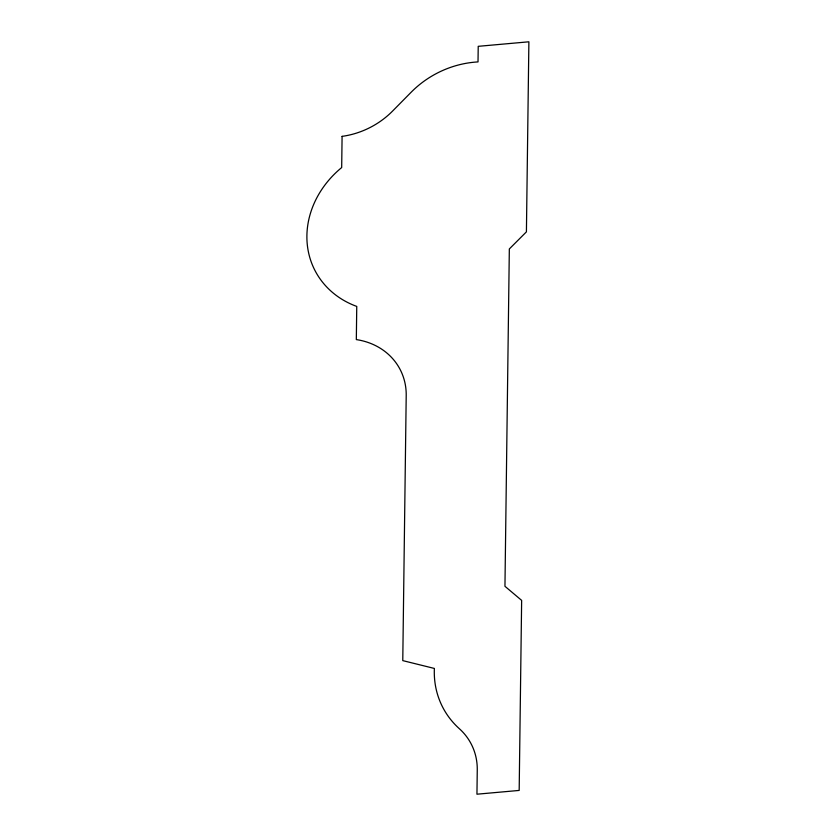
<?xml version="1.0" encoding="UTF-8"?>
<svg xmlns="http://www.w3.org/2000/svg" width="836" height="836" viewBox="0 0 836 836"><rect width="100%" height="100%" fill="white"/><g stroke="black" fill="none" stroke-linecap="round" stroke-linejoin="round"><path stroke-width="1.25" d="M342.091 136.362L341.684 167.555A92.869 81.374 -27.6 0 0 356.753 306.415L356.324 339.594A69.315 60.735 -27.6 0 1 406.212 395.47L402.774 660.618L434.375 668.445A96.788 84.812 -27.6 0 0 459.33 728.689A69.315 60.735 -27.6 0 1 477.262 769.914L476.948 794.2L519.177 790.428L521.643 600.384L504.954 586.297L509.333 248.95L526.419 231.854L528.885 41.8L478.223 46.325L478.014 61.916A91.019 79.765 -27.6 0 0 411.155 92.232L392.648 111A78.135 68.468 -27.6 0 1 342.091 136.362"/></g></svg>
